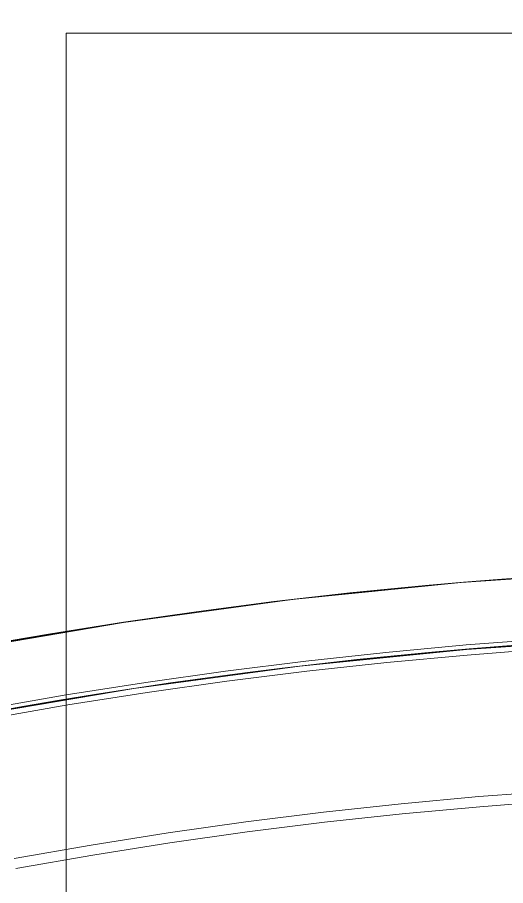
# Model space of a CAD drawing. Header units: millimetres. Extents: x -753 to 90, y 56274 to 56868.
# Drawn here: x -161.81 to -156.71, y 56579.72 to 56588.79 of the extents above; entities that cross this region are included whole.
import ezdxf

# ---------------------------------------------------------------- set-up
doc = ezdxf.new("R2010")
doc.units = ezdxf.units.MM
doc.linetypes.add('XKITLINE00', pattern=[0])
doc.linetypes.add('XKITLINE02', pattern=[4, 2, -2])
doc.layers.add('Cota', color=4, linetype='Continuous', lineweight=0)
doc.layers.add('Peça', color=2, linetype='Continuous', lineweight=0)

# ---------------------------------------------------------------- blocks, each defined once
blk = doc.blocks.new('*A224')
at = {"layer": 'Peça', "color": 7, "linetype": 'XKITLINE02', "lineweight": 0}
for p, q in [((-157.1741, 56582.8827), (-155.4036, 56583.0019)), ((-158.9396, 56582.7041), (-157.1741, 56582.8827)), ((-160.6982, 56582.4664), (-158.9396, 56582.7041)), ((-162.4477, 56582.1699), (-160.6982, 56582.4664)), ((-155.3683, 56582.3028), (-157.1154, 56582.1851)), ((-157.1154, 56582.1851), (-158.8575, 56582.0089)), ((-158.8575, 56582.0089), (-160.5928, 56581.7744)), ((-160.5928, 56581.7744), (-162.3192, 56581.4818))]:
    blk.add_line(p, q, dxfattribs=at)
blk = doc.blocks.new('*A225')
at = {"layer": 'Peça', "color": 7, "linetype": 'XKITLINE02', "lineweight": 0}
for p, q in [((-157.1741, 56582.8822), (-155.4036, 56583.0014)), ((-158.9396, 56582.7036), (-157.1741, 56582.8822)), ((-160.6982, 56582.466), (-158.9396, 56582.7036)), ((-162.4477, 56582.1694), (-160.6982, 56582.466)), ((-155.3683, 56582.3023), (-157.1154, 56582.1847)), ((-157.1154, 56582.1847), (-158.8575, 56582.0085)), ((-158.8575, 56582.0085), (-160.5928, 56581.7739)), ((-160.5928, 56581.7739), (-162.3192, 56581.4813))]:
    blk.add_line(p, q, dxfattribs=at)
blk = doc.blocks.new('*A229')
at = {"layer": 'Peça', "color": 7, "linetype": 'XKITLINE02', "lineweight": 0}
for p, q in [((-157.1205, 56582.2301), (-156.2805, 56582.294)), ((-158.7968, 56582.0617), (-157.9593, 56582.1527)), ((-157.9593, 56582.1527), (-157.1205, 56582.2301)), ((-157.1116, 56582.1245), (-156.2733, 56582.1883)), ((-159.6328, 56581.9571), (-158.7968, 56582.0617)), ((-157.9487, 56582.0472), (-157.1116, 56582.1245)), ((-158.7845, 56581.9564), (-157.9487, 56582.0472)), ((-160.4669, 56581.8391), (-159.6328, 56581.9571)), ((-159.6188, 56581.8521), (-158.7845, 56581.9564)), ((-160.4669, 56581.8391), (-161.299, 56581.7077)), ((-160.4512, 56581.7343), (-159.6188, 56581.8521)), ((-161.299, 56581.7077), (-162.1289, 56581.5628)), ((-161.2816, 56581.6031), (-160.4512, 56581.7343)), ((-162.1098, 56581.4585), (-161.2816, 56581.6031)), ((-156.9871, 56580.6457), (-156.1727, 56580.7077)), ((-157.8003, 56580.5706), (-156.9871, 56580.6457)), ((-158.6123, 56580.4824), (-157.8003, 56580.5706)), ((-159.4228, 56580.3811), (-158.6123, 56580.4824)), ((-160.2315, 56580.2667), (-159.4228, 56580.3811)), ((-161.0382, 56580.1392), (-160.2315, 56580.2667)), ((-161.8428, 56579.9987), (-161.0382, 56580.1392))]:
    blk.add_line(p, q, dxfattribs=at)
at = {"layer": 'Peça', "color": 4, "linetype": 'XKITLINE00', "lineweight": 0}
for p, q in [((-157.7897, 56580.4652), (-156.9782, 56580.5401)), ((-156.9782, 56580.5401), (-156.1655, 56580.6019)), ((-158.6, 56580.3771), (-157.7897, 56580.4652)), ((-159.4088, 56580.276), (-158.6, 56580.3771)), ((-160.2158, 56580.1618), (-159.4088, 56580.276)), ((-161.0208, 56580.0346), (-160.2158, 56580.1618)), ((-161.8237, 56579.8945), (-161.0208, 56580.0346))]:
    blk.add_line(p, q, dxfattribs=at)
blk = doc.blocks.new('*A257')
at = {"layer": 'Peça', "color": 7, "linetype": 'XKITLINE02', "lineweight": 0}
for p, q in [((-155.4036, 56583.0015), (-157.1741, 56582.8823)), ((-157.1741, 56582.8823), (-158.9396, 56582.7037)), ((-158.9396, 56582.7037), (-160.6982, 56582.466)), ((-160.6982, 56582.466), (-162.4477, 56582.1695)), ((-155.3683, 56582.3024), (-157.1154, 56582.1847)), ((-157.1154, 56582.1847), (-158.8575, 56582.0085)), ((-158.8575, 56582.0085), (-160.5928, 56581.774)), ((-160.5928, 56581.774), (-162.3192, 56581.4814))]:
    blk.add_line(p, q, dxfattribs=at)
at = {"layer": 'Peça', "color": 4, "linetype": 'XKITLINE00', "lineweight": 0}
for radius in [52.9, 52.2]:
    blk.add_arc((-152.7345, 56530.17), radius, 35.22975, 144.78811, dxfattribs=at)
blk = doc.blocks.new('*A258')
at = {"layer": 'Peça', "color": 7, "linetype": 'XKITLINE02', "lineweight": 0}
for p, q in [((-155.4036, 56583.0011), (-157.1741, 56582.8818)), ((-157.1741, 56582.8818), (-158.9396, 56582.7033)), ((-158.9396, 56582.7033), (-160.6982, 56582.4656)), ((-160.6982, 56582.4656), (-162.4477, 56582.1691)), ((-155.3683, 56582.302), (-157.1154, 56582.1843)), ((-157.1154, 56582.1843), (-158.8575, 56582.0081)), ((-158.8575, 56582.0081), (-160.5928, 56581.7736)), ((-160.5928, 56581.7736), (-162.3192, 56581.481))]:
    blk.add_line(p, q, dxfattribs=at)
at = {"layer": 'Peça', "color": 4, "linetype": 'XKITLINE00', "lineweight": 0}
for radius in [52.9, 52.2]:
    blk.add_arc((-152.7345, 56530.1685), radius, 35.22975, 144.78811, dxfattribs=at)
blk = doc.blocks.new('*A2162')
at = {"layer": 'Cota', "color": 7, "linetype": 'XKITLINE00', "lineweight": 0}
blk.add_arc((-152.735, 56530.1706), 80.1503, 33.306851, 146.710189, dxfattribs=at)
blk = doc.blocks.new('*A2164')
at = {"color": 7, "linetype": 'XKITLINE00', "lineweight": 0}
for p, q in [((-161.2973, 56588.6213), (-145.4002, 56588.6213)), ((-161.2973, 56573.6889), (-161.2973, 56588.6213))]:
    blk.add_line(p, q, dxfattribs=at)

msp = doc.modelspace()

# ---------------------------------------------------------------- block references
at = {"lineweight": 0}
for name in ['*A2162', '*A2164', '*A257', '*A258', '*A224', '*A225', '*A229']:
    msp.add_blockref(name, (0, 0), dxfattribs=at)

doc.saveas('drawing.dxf')
